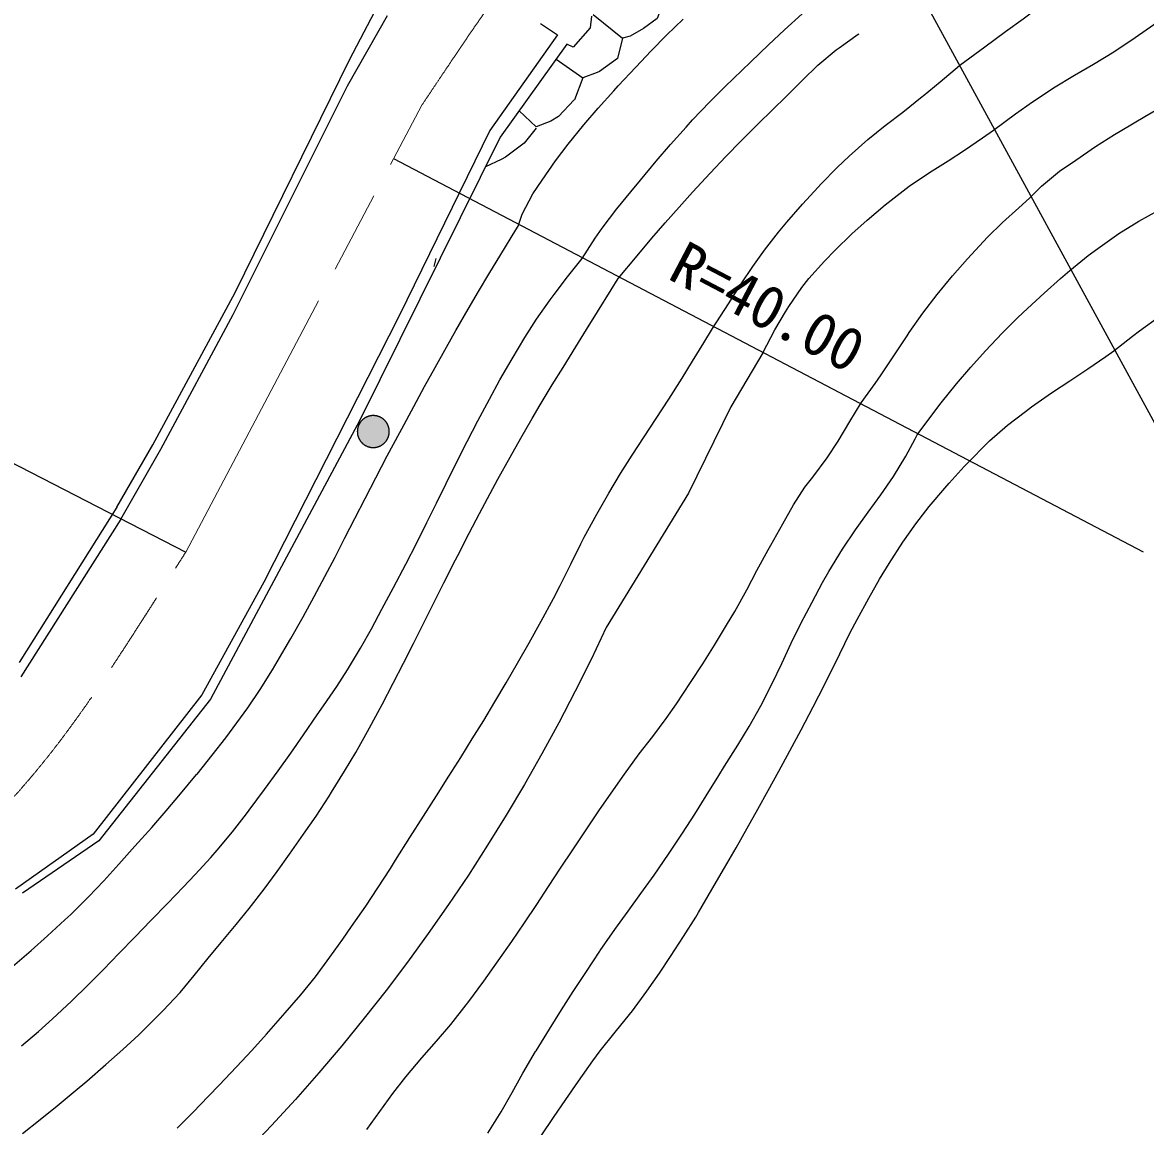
# Model space of a CAD drawing. Units: millimetres, scale not verified. Extents: x 40000 to 680000, y 20000 to 380000.
# Drawn here: x 246530 to 293930, y 263015 to 309606 of the extents above; entities that cross this region are included whole.
import ezdxf
from ezdxf.enums import TextEntityAlignment as Align

# ---------------------------------------------------------------- set-up
doc = ezdxf.new("R2010")
doc.units = ezdxf.units.MM
doc.header["$LTSCALE"] = 1000
doc.linetypes.add('CHAIN', pattern=[18.5, 12, -1.5, 3.5, -1.5])
for name, color, linetype, lineweight in [('M-BGD', 7, 'Continuous', 25), ('M-BMK', 2, 'CHAIN', 13), ('M-BMK-SRVR', 3, 'Continuous', 25), ('M-STR-HTXT', 7, 'Continuous', 13)]:
    doc.layers.add(name, color=color, linetype=linetype, lineweight=lineweight)
doc.styles.add('ＭＳ ゴシック', font='')
doc.styles.get('ＭＳ ゴシック').set_extended_font_data('MS Gothic')

msp = doc.modelspace()

# ---------------------------------------------------------------- hatches: boundary and pattern name
at = {"layer": 'M-BGD'}
msp.add_hatch(color=256, dxfattribs=at).paths.add_polyline_path([(262011, 292326, -1), (260664, 292359, -1)])

# ---------------------------------------------------------------- linework, layer by layer
for p, q in [((260334, 308032), (262975, 313063)), ((260249, 306931), (261943, 309894)), ((268396, 309564), (269112, 309090)), ((270548, 309874), (270488, 309384)), ((270615, 309949), (271850, 308943)), ((269112, 309090), (266256, 305054)), ((270488, 309384), (269768, 308566)), ((269502, 308688), (266693, 304760)), ((269768, 308566), (269502, 308688)), ((255508, 298210), (260334, 308032)), ((269052, 308059), (270185, 307265)), ((255423, 297279), (260249, 306931)), ((267494, 305881), (268216, 305205)), ((266256, 305054), (262433, 297222)), ((266693, 304760), (260772, 292820)), ((263975, 299650), (263890, 299311)), ((252037, 291776), (255508, 298210)), ((252375, 291606), (255423, 297279)), ((262433, 297222), (256720, 285983)), ((277775, 295670), (276421, 293384)), ((276421, 293384), (274643, 289744)), ((260772, 292820), (254462, 281055)), ((250513, 289151), (252037, 291776)), ((250682, 288643), (252375, 291606)), ((274643, 289744), (271171, 284071)), ((250513, 289151), (246385, 282603)), ((250682, 288643), (246457, 281989)), ((256720, 285983), (254094, 281226)), ((254094, 281226), (249521, 275355)), ((254462, 281055), (249752, 275066)), ((249521, 275355), (246240, 273037)), ((249752, 275066), (246526, 272860))]:
    msp.add_line(p, q, dxfattribs=at)
for points in [[(286095, 307799), (287149, 308577), (288016, 309218), (288760, 309766), (289444, 310265), (290131, 310760), (290884, 311294), (291733, 311889), (292579, 312487), (293335, 313017), (294171, 313567), (295017, 314081), (295680, 314457), (296588, 314931), (297416, 315348), (298044, 315706), (298877, 316239), (299578, 316750), (300446, 317432), (300551, 317514)], [(287512, 305068), (288448, 305753), (289159, 306255), (289954, 306783), (290052, 306846), (290936, 307385), (291736, 307842), (292592, 308370), (293493, 308974), (294282, 309524), (295029, 310057), (295800, 310611), (296664, 311221), (296825, 311334), (297680, 311937), (298435, 312470), (299258, 313020), (299535, 313196), (300371, 313712), (301119, 314146), (302114, 314696), (302159, 314720)], [(270155, 299650), (270707, 300498), (271002, 300920), (271612, 301741), (272202, 302464), (272611, 302952), (273282, 303757), (273881, 304461), (274536, 305194), (274812, 305492), (275538, 306252), (276193, 306907), (276890, 307583), (277267, 307947), (278023, 308669), (278699, 309298), (279439, 309970), (279638, 310148), (280419, 310854), (281114, 311467), (281862, 312072), (282347, 312434), (283155, 313001), (283194, 313027)], [(289036, 302190), (289544, 302698), (290305, 303330), (290983, 303798), (291823, 304366), (292624, 304880), (292931, 305068), (293895, 305642), (294801, 306156), (295664, 306624), (296496, 307061), (297313, 307481), (298126, 307896), (298950, 308322), (299799, 308771), (300687, 309259), (301626, 309798), (302075, 310064), (302920, 310590), (303683, 311080), (304464, 311573), (305292, 312096)], [(273579, 310468), (273324, 309770), (272744, 309357), (272185, 309024), (271850, 308943)], [(267446, 301004), (267615, 301512), (268066, 302378), (268462, 302952), (269027, 303771), (269563, 304476), (270224, 305285), (270827, 305985), (271494, 306727), (271679, 306931), (272412, 307722), (273070, 308409), (273716, 309063), (274409, 309752)], [(271679, 298803), (272472, 299761), (273094, 300503), (273649, 301147), (274241, 301813), (274812, 302444), (275550, 303246), (276217, 303952), (276859, 304610), (277520, 305270), (278246, 305978), (278707, 306423), (279442, 307157), (280100, 307801), (280872, 308449), (280993, 308540), (281800, 309107), (281839, 309132)], [(271850, 308943), (271641, 308089), (270882, 307543), (270782, 307497), (270185, 307265)], [(275659, 296686), (276328, 297736), (276867, 298581), (277350, 299308), (277851, 300004), (278444, 300757), (278791, 301174), (279449, 301935), (280107, 302651), (280231, 302782), (280917, 303491), (281416, 303968), (282213, 304669), (282942, 305254), (283680, 305824), (284506, 306482), (284542, 306512), (285258, 307103), (286075, 307783), (286095, 307799)], [(290729, 299142), (291513, 299773), (291915, 300073), (292807, 300704), (293647, 301226), (294459, 301678), (295265, 302098), (296088, 302524), (296951, 302993), (297878, 303545), (298011, 303629), (298892, 304224), (299648, 304777), (300398, 305316), (301259, 305869), (301482, 306000), (302358, 306482), (303251, 306927), (303260, 306931), (304022, 307270), (304902, 307587), (305885, 307862)], [(270185, 307265), (269823, 306346), (269817, 306336), (269160, 305637), (268827, 305446), (268216, 305205)], [(268212, 305147), (267699, 304506), (266923, 303919), (266740, 303820), (266077, 303518)], [(277775, 295670), (278278, 296631), (278732, 297397), (278876, 297618), (279430, 298426), (279723, 298803), (280375, 299538), (280823, 299988), (281535, 300682), (282178, 301258), (282948, 301915), (283698, 302506), (283956, 302698), (284806, 303276), (285593, 303761), (286290, 304215), (287046, 304738), (287512, 305068)], [(292592, 295755), (293381, 296367), (293681, 296593), (294532, 297206), (295299, 297723), (296103, 298273), (296487, 298549), (297356, 299194), (298118, 299775), (298843, 300338), (299598, 300927), (300453, 301587), (300466, 301597), (301243, 302212), (301905, 302698), (302729, 303224), (303006, 303375), (303895, 303801), (304530, 304052), (305480, 304408), (306386, 304657), (306816, 304730), (307663, 304814)], [(281924, 293554), (282513, 294371), (282771, 294739), (283329, 295575), (283866, 296387), (283956, 296517), (284535, 297332), (285141, 298126), (285776, 298910), (286411, 299633), (286581, 299819), (287264, 300542), (287900, 301161), (288577, 301787), (289036, 302190)], [(246110, 269762), (246901, 270448), (247594, 271059), (248321, 271731), (248565, 271964), (249321, 272711), (249964, 273388), (250594, 274082), (251275, 274842), (251984, 275637), (252601, 276341), (253206, 277052), (253882, 277869), (253899, 277890), (254542, 278682), (255118, 279424), (255423, 279838), (256036, 280689), (256556, 281453), (257079, 282285), (257286, 282632), (257853, 283605), (258371, 284520), (258848, 285389), (259296, 286226), (259724, 287045), (260143, 287857), (260563, 288677), (260993, 289518), (261445, 290394), (261928, 291317), (262453, 292300), (262535, 292453), (263048, 293402), (263502, 294239), (263944, 295044), (264421, 295897), (264821, 296602), (265340, 297504), (265782, 298258), (266217, 298986), (266717, 299810), (267353, 300851), (267446, 301004)], [(246493, 266423), (247203, 267019), (247803, 267561), (248599, 268311), (249298, 268994), (249948, 269648), (250595, 270311), (251283, 271022), (251952, 271710), (252668, 272447), (253309, 273120), (253815, 273657), (254482, 274373), (254746, 274673), (255391, 275446), (255985, 276213), (256101, 276366), (256750, 277239), (257321, 278021), (257854, 278769), (258392, 279539), (258975, 280389), (259233, 280769), (259795, 281587), (260249, 282293), (260794, 283206), (261256, 284019), (261704, 284841), (262197, 285764), (262713, 286748), (263175, 287651), (263600, 288500), (264007, 289323), (264413, 290149), (264839, 291004), (265301, 291918), (265753, 292792), (266237, 293710), (266680, 294520), (267192, 295416), (267728, 296313), (268231, 297088), (268806, 297902), (268970, 298126), (269530, 298872), (270155, 299650)], [(284295, 292199), (284906, 293030), (285311, 293554), (285956, 294362), (286555, 295066), (287173, 295755), (287875, 296496), (288547, 297149), (288951, 297533), (289647, 298182), (290346, 298805), (290729, 299142)], [(246535, 262719), (247279, 263307), (247994, 263887), (248754, 264521), (249243, 264936), (250055, 265635), (250761, 266262), (251438, 266890), (252160, 267597), (252460, 267900), (253181, 268672), (253781, 269382), (254374, 270118), (254915, 270778), (255555, 271539), (256101, 272218), (256728, 273038), (257277, 273783), (257794, 274504), (258397, 275355), (258920, 276116), (259468, 276962), (259572, 277128), (260123, 278014), (260599, 278804), (261097, 279684), (261181, 279838), (261707, 280819), (262180, 281721), (262614, 282570), (263028, 283392), (263437, 284213), (263860, 285060), (264311, 285957), (264809, 286931), (264906, 287119), (265389, 288058), (265816, 288882), (266265, 289727), (266599, 290336), (267112, 291259), (267567, 292067), (268045, 292899), (268377, 293469), (268892, 294319), (269345, 295048), (269882, 295919), (270331, 296644), (270795, 297388), (271376, 298317), (271679, 298803)], [(253061, 262946), (253716, 263602), (254380, 264296), (254831, 264767), (255567, 265539), (256208, 266225), (256833, 266914), (257522, 267697), (257625, 267815), (258278, 268571), (258895, 269339), (259507, 270160), (260045, 270922), (260419, 271456), (261018, 272316), (261535, 273083), (262067, 273909), (262281, 274250), (262884, 275211), (263456, 276115), (264000, 276974), (264522, 277797), (265025, 278594), (265515, 279377), (265996, 280155), (266472, 280939), (266947, 281738), (267427, 282564), (267916, 283427), (268418, 284337), (268937, 285304), (269224, 285849), (269677, 286753), (270100, 287611), (270240, 287881), (270769, 288861), (271278, 289749), (271774, 290570), (272267, 291351), (272765, 292117), (273276, 292896), (273808, 293712), (274370, 294593), (274813, 295306), (275292, 296087), (275659, 296686)], [(286496, 291098), (287190, 291801), (287343, 291945), (288102, 292611), (288860, 293191), (289121, 293384), (289965, 293978), (290738, 294484), (291490, 294988), (292250, 295515), (292592, 295755)], [(261069, 262891), (261612, 263645), (262163, 264409), (262705, 265106), (263390, 265920), (264008, 266623), (264614, 267327), (265262, 268148), (265329, 268238), (265996, 269149), (266609, 270008), (267180, 270827), (267717, 271617), (268233, 272388), (268738, 273150), (269243, 273916), (269758, 274696), (270293, 275500), (270860, 276341), (271470, 277227), (271933, 277890), (272559, 278739), (273130, 279471), (273702, 280229), (274135, 280854), (274729, 281751), (275246, 282547), (275736, 283325), (276248, 284170), (276590, 284748), (277099, 285658), (277529, 286474), (278009, 287357), (278114, 287542), (278620, 288442), (279079, 289245), (279553, 289998), (279892, 290421), (280493, 291229), (280960, 291944), (281450, 292761), (281924, 293554)], [(266176, 262735), (266730, 263642), (267193, 264454), (267651, 265268), (268190, 266177), (268208, 266206), (268778, 267127), (269286, 267941), (269779, 268714), (270302, 269516), (270900, 270414), (270917, 270440), (271531, 271330), (272089, 272108), (272630, 272849), (273189, 273627), (273796, 274504), (274390, 275396), (274902, 276191), (275392, 276973), (275920, 277830), (276167, 278229), (276717, 279107), (277201, 279893), (277691, 280769), (278172, 281714), (278573, 282555), (278974, 283407), (279384, 284240), (279853, 285147), (280303, 285970), (280569, 286442), (281134, 287373), (281686, 288189), (282227, 288939), (282761, 289674), (283290, 290444), (283815, 291299), (284210, 292030), (284295, 292199)], [(268425, 262619), (268940, 263392), (269457, 264151), (270004, 264935), (270610, 265783), (270917, 266206), (271542, 266993), (272153, 267741), (272272, 267900), (272881, 268732), (273414, 269490), (273881, 270186), (274436, 271028), (274947, 271846), (275066, 272048), (275632, 273021), (276156, 273926), (276647, 274780), (277114, 275600), (277565, 276401), (278010, 277201), (278457, 278017), (278915, 278864), (279393, 279760), (279899, 280721), (280146, 281192), (280621, 282134), (281023, 282969), (281449, 283828), (281755, 284410), (282245, 285314), (282705, 286120), (283109, 286780), (283690, 287676), (284233, 288444), (284803, 289174), (285466, 289957), (285649, 290167), (286275, 290867), (286496, 291098)], [(271171, 284071), (270529, 282720), (269862, 281381), (269170, 280055), (268454, 278742), (267713, 277442), (266948, 276157), (266160, 274885), (265349, 273629), (264514, 272387), (263656, 271162), (262776, 269952), (261874, 268759), (260950, 267583), (260004, 266424), (259036, 265283), (258048, 264160), (257039, 263056), (256010, 261970), (254961, 260904), (253892, 259857), (252805, 258831), (251698, 257824)]]:
    msp.add_lwpolyline(points, dxfattribs=at)
msp.add_lwpolyline([(262011, 292343), (262011, 292354), (262011, 292366), (262010, 292378), (262009, 292390), (262008, 292402), (262007, 292413), (262006, 292425), (262004, 292437), (262003, 292448), (262001, 292460), (261999, 292472), (261996, 292483), (261994, 292495), (261991, 292506), (261988, 292518), (261985, 292529), (261981, 292540), (261978, 292551), (261974, 292563), (261970, 292574), (261966, 292585), (261962, 292596), (261957, 292607), (261952, 292617), (261947, 292628), (261942, 292639), (261937, 292649), (261932, 292660), (261926, 292670), (261920, 292680), (261914, 292691), (261908, 292701), (261902, 292711), (261895, 292720), (261888, 292730), (261882, 292740), (261875, 292749), (261867, 292758), (261860, 292768), (261852, 292777), (261845, 292786), (261837, 292795), (261829, 292803), (261821, 292812), (261813, 292820), (261804, 292828), (261796, 292837), (261787, 292844), (261778, 292852), (261769, 292860), (261760, 292867), (261751, 292875), (261741, 292882), (261732, 292889), (261722, 292896), (261712, 292902), (261703, 292909), (261693, 292915), (261683, 292921), (261672, 292927), (261662, 292933), (261652, 292939), (261641, 292944), (261631, 292949), (261620, 292954), (261609, 292959), (261598, 292964), (261588, 292968), (261577, 292973), (261565, 292977), (261554, 292981), (261543, 292984), (261532, 292988), (261521, 292991), (261509, 292994), (261498, 292997), (261486, 293000), (261475, 293002), (261463, 293005), (261452, 293007), (261440, 293009), (261428, 293010), (261417, 293012), (261405, 293013), (261393, 293014), (261381, 293015), (261370, 293016), (261358, 293016), (261346, 293016), (261334, 293016), (261322, 293016), (261311, 293016), (261299, 293015), (261287, 293015), (261275, 293014), (261264, 293012), (261252, 293011), (261240, 293009), (261229, 293008), (261217, 293006), (261205, 293003), (261194, 293001), (261182, 292998), (261171, 292996), (261159, 292993), (261148, 292989), (261137, 292986), (261126, 292982), (261114, 292979), (261103, 292975), (261092, 292970), (261081, 292966), (261071, 292961), (261060, 292957), (261049, 292952), (261038, 292947), (261028, 292941), (261017, 292936), (261007, 292930), (260997, 292924), (260987, 292918), (260977, 292912), (260967, 292906), (260957, 292899), (260947, 292892), (260938, 292885), (260928, 292878), (260919, 292871), (260910, 292864), (260901, 292856), (260892, 292848), (260883, 292841), (260874, 292832), (260866, 292824), (260858, 292816), (260849, 292808), (260841, 292799), (260833, 292790), (260826, 292781), (260818, 292772), (260811, 292763), (260803, 292754), (260796, 292744), (260789, 292735), (260783, 292725), (260776, 292715), (260770, 292706), (260763, 292696), (260757, 292686), (260751, 292675), (260746, 292665), (260740, 292655), (260735, 292644), (260729, 292634), (260724, 292623), (260720, 292612), (260715, 292601), (260711, 292590), (260706, 292579), (260702, 292568), (260698, 292557), (260695, 292546), (260691, 292535), (260688, 292523), (260685, 292512), (260682, 292500), (260679, 292489), (260677, 292477), (260675, 292466), (260673, 292454), (260671, 292443), (260669, 292431), (260668, 292419), (260667, 292407), (260666, 292396), (260665, 292384), (260664, 292372), (260664, 292360), (260663, 292349), (260663, 292337), (260664, 292325), (260664, 292313), (260665, 292301), (260666, 292290), (260667, 292278), (260668, 292266), (260669, 292255), (260671, 292243), (260673, 292231), (260675, 292220), (260677, 292208), (260679, 292196), (260682, 292185), (260685, 292174), (260688, 292162), (260691, 292151), (260695, 292140), (260698, 292128), (260702, 292117), (260706, 292106), (260711, 292095), (260715, 292084), (260720, 292073), (260724, 292063), (260729, 292052), (260735, 292041), (260740, 292031), (260746, 292020), (260751, 292010), (260757, 292000), (260763, 291990), (260770, 291980), (260776, 291970), (260783, 291960), (260789, 291950), (260796, 291941), (260803, 291932), (260811, 291922), (260818, 291913), (260826, 291904), (260833, 291895), (260841, 291886), (260849, 291878), (260858, 291869), (260866, 291861), (260874, 291853), (260883, 291845), (260892, 291837), (260901, 291829), (260910, 291822), (260919, 291814), (260928, 291807), (260938, 291800), (260947, 291793), (260957, 291786), (260967, 291780), (260977, 291773), (260987, 291767), (260997, 291761), (261007, 291755), (261017, 291750), (261028, 291744), (261038, 291739), (261049, 291734), (261060, 291729), (261071, 291724), (261081, 291719), (261092, 291715), (261103, 291711), (261114, 291707), (261126, 291703), (261137, 291699), (261148, 291696), (261159, 291693), (261171, 291690), (261182, 291687), (261194, 291684), (261205, 291682), (261217, 291680), (261229, 291678), (261240, 291676), (261252, 291674), (261264, 291673), (261275, 291672), (261287, 291671), (261299, 291670), (261311, 291669), (261322, 291669), (261334, 291669), (261346, 291669), (261358, 291669), (261370, 291670), (261381, 291670), (261393, 291671), (261405, 291672), (261417, 291674), (261428, 291675), (261440, 291677), (261452, 291679), (261463, 291681), (261475, 291683), (261486, 291686), (261498, 291688), (261509, 291691), (261521, 291694), (261532, 291698), (261543, 291701), (261554, 291705), (261565, 291709), (261577, 291713), (261588, 291717), (261598, 291722), (261609, 291726), (261620, 291731), (261631, 291736), (261641, 291741), (261652, 291747), (261662, 291752), (261672, 291758), (261683, 291764), (261693, 291770), (261703, 291777), (261712, 291783), (261722, 291790), (261732, 291797), (261741, 291804), (261751, 291811), (261760, 291818), (261769, 291826), (261778, 291833), (261787, 291841), (261796, 291849), (261804, 291857), (261813, 291865), (261821, 291874), (261829, 291882), (261837, 291891), (261845, 291900), (261852, 291909), (261860, 291918), (261867, 291927), (261875, 291936), (261882, 291946), (261888, 291955), (261895, 291965), (261902, 291975), (261908, 291985), (261914, 291995), (261920, 292005), (261926, 292015), (261932, 292026), (261937, 292036), (261942, 292047), (261947, 292057), (261952, 292068), (261957, 292079), (261962, 292090), (261966, 292101), (261970, 292112), (261974, 292123), (261978, 292134), (261981, 292145), (261985, 292156), (261988, 292168), (261991, 292179), (261994, 292191), (261996, 292202), (261999, 292214), (262001, 292225), (262003, 292237), (262004, 292249), (262006, 292260), (262007, 292272), (262008, 292284), (262009, 292296), (262010, 292307), (262011, 292319), (262011, 292331)], close=True, dxfattribs=at)
at = {"layer": 'M-BMK'}
msp.add_line((253424, 287255), (263384, 306112), dxfattribs=at)
for points, knots in [([(263384, 306112), (266400, 310600), (267448, 312373), (270991, 315484), (273632, 317802), (274976, 318710), (278208, 320550)], [0, 0, 0, 0, 1, 1, 1, 2, 2, 2, 2]), ([(207222, 260636), (210235, 260470), (211532, 260563), (214393, 260802), (220507, 261313), (224059, 262157), (229568, 264859), (234812, 267432), (237683, 269197), (242105, 273014), (247483, 277658), (249072, 280464), (253424, 287255)], [0, 0, 0, 0, 1, 1, 1, 2, 2, 2, 3, 3, 3, 4, 4, 4, 4])]:
    msp.add_open_spline(points, degree=3, knots=knots, dxfattribs=at)
at = {"layer": 'M-BMK-SRVR'}
for p, q in [((279291, 320244), (295680, 290173)), ((262197, 303865), (293831, 287261)), ((225438, 301636), (253424, 287255))]:
    msp.add_line(p, q, dxfattribs=at)
at = {"layer": 'M-STR-HTXT'}
msp.add_open_spline([(141023, 251060), (142649, 251308), (143155, 251351), (144530, 251432), (146767, 251564), (148044, 251523), (150264, 251216), (153137, 250818), (154741, 250463), (157513, 249611), (160085, 248820), (161436, 248093), (163842, 246888), (166811, 245401), (168223, 244119), (171087, 242439), (172561, 241573), (173340, 240994), (174892, 240275), (177378, 239122), (178794, 238503), (181401, 237660), (183560, 236962), (184806, 236677), (187027, 236217), (188766, 235857), (189751, 235706), (191511, 235469), (194636, 235048), (196399, 234896), (199544, 234658), (204003, 234319), (206514, 234298), (210986, 234252), (216850, 234191), (220141, 234273), (225997, 234603), (232717, 234983), (236476, 235311), (243173, 235983), (245194, 236186), (246346, 236188), (248339, 236578), (251189, 237136), (252768, 237563), (255534, 238444), (259645, 239754), (261812, 240888), (265732, 242691), (271646, 245411), (274812, 247263), (280392, 250616), (290913, 256939), (296151, 261541), (306771, 267697), (309227, 269121), (310702, 269759), (313349, 270786), (317183, 272273), (319461, 272930), (323546, 273410), (327703, 273898), (330079, 273932), (334257, 273694), (339859, 273374), (342975, 272875), (348539, 272152), (366357, 269836), (372482, 267571), (393417, 262053)], degree=3, knots=[0, 0, 0, 0, 1, 1, 1, 2, 2, 2, 3, 3, 3, 4, 4, 4, 5, 5, 5, 6, 6, 6, 7, 7, 7, 8, 8, 8, 9, 9, 9, 10, 10, 10, 11, 11, 11, 12, 12, 12, 13, 13, 13, 14, 14, 14, 15, 15, 15, 16, 16, 16, 17, 17, 17, 18, 18, 18, 19, 19, 19, 20, 20, 20, 21, 21, 21, 22, 22, 22, 23, 23, 23, 23], dxfattribs=at)

# ---------------------------------------------------------------- texts
at = {"layer": 'M-BMK-SRVR', "style": 'ＭＳ ゴシック'}
msp.add_text('R=40.00', height=1833, rotation=332.338, dxfattribs=at).set_placement((277307, 296308), align=Align.BOTTOM_CENTER)

doc.saveas('drawing.dxf')
